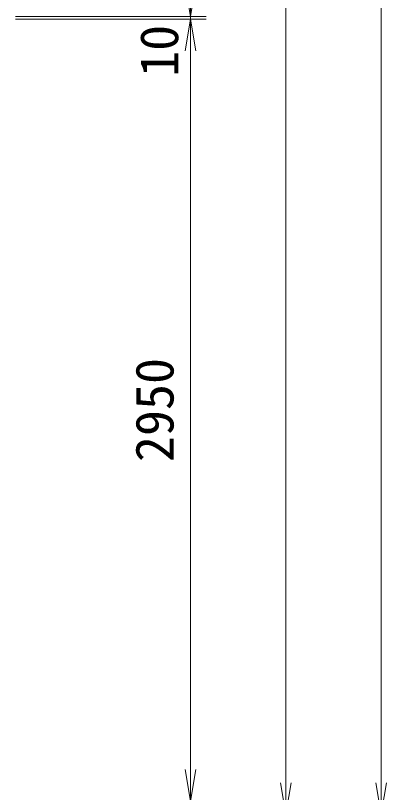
# Model space of a CAD drawing. Units: millimetres, scale not verified. Extents: x -30601 to 30601, y -19271 to 19271.
# Drawn here: x -25206 to -23806, y -15335 to -12405 of the extents above; entities that cross this region are included whole.
import ezdxf
from ezdxf.enums import TextEntityAlignment as Align

# ---------------------------------------------------------------- set-up
doc = ezdxf.new("R2010")
doc.units = ezdxf.units.MM
doc.header["$LTSCALE"] = 80
doc.layers.add('0-9_D-STR-DIM', color=7, linetype='Continuous', lineweight=9)
doc.layers.add('0-A_0', color=7, linetype='Continuous', lineweight=9)
doc.styles.add('ＭＳ ゴシック', font='')
doc.styles.get('ＭＳ ゴシック').set_extended_font_data('MS Gothic')

# ---------------------------------------------------------------- blocks, each defined once
blk = doc.blocks.new('_Open')
at = {"layer": '0-A_0'}
blk.add_line((-80, 13.33), (0, 0), dxfattribs=at)
blk.add_lwpolyline([(-80, -13.33), (0, 0), (-80, 0)], dxfattribs=at)

msp = doc.modelspace()

# ---------------------------------------------------------------- linework, layer by layer
at = {"layer": '0-9_D-STR-DIM'}
for p, q in [((-23825.55, -6912.94), (-23825.55, -15297.94)), ((-24185.55, -7617.94), (-24185.55, -15297.94)), ((-25205.55, -12407.94), (-24485.55, -12407.94)), ((-25205.55, -12407.94), (-24485.55, -12407.94)), ((-25205.55, -12417.94), (-24485.55, -12417.94)), ((-25205.55, -12417.94), (-24485.55, -12417.94)), ((-24545.55, -12417.94), (-24545.55, -12407.94)), ((-24545.55, -12537.94), (-24545.55, -12657.94)), ((-24545.55, -12537.94), (-24545.55, -15247.94)), ((-24545.55, -15247.94), (-24545.55, -15127.94))]:
    msp.add_line(p, q, dxfattribs=at)

# ---------------------------------------------------------------- block references
at = {"layer": '0-9_D-STR-DIM', "xscale": 1.5, "yscale": 1.5}
for p, rotation in [((-24545.55, -12407.94), 270), ((-24545.55, -12407.94), 270), ((-24545.55, -12417.94), 90), ((-24545.55, -12417.94), 90), ((-24545.55, -15367.94), 270), ((-24545.55, -15367.94), 270), ((-24185.55, -15417.94), 270), ((-23825.55, -15417.94), 270)]:
    msp.add_blockref('_Open', p, dxfattribs=dict(at, rotation=rotation))

# ---------------------------------------------------------------- texts
at = {"layer": '0-9_D-STR-DIM', "style": 'ＭＳ ゴシック'}
for s, p in [('10', (-24548.25, -12635.96)), ('2950', (-24565.8, -14088.69))]:
    msp.add_text(s, height=144.3, rotation=90, dxfattribs=at).set_placement(p, align=Align.BOTTOM_LEFT)

doc.saveas('drawing.dxf')
